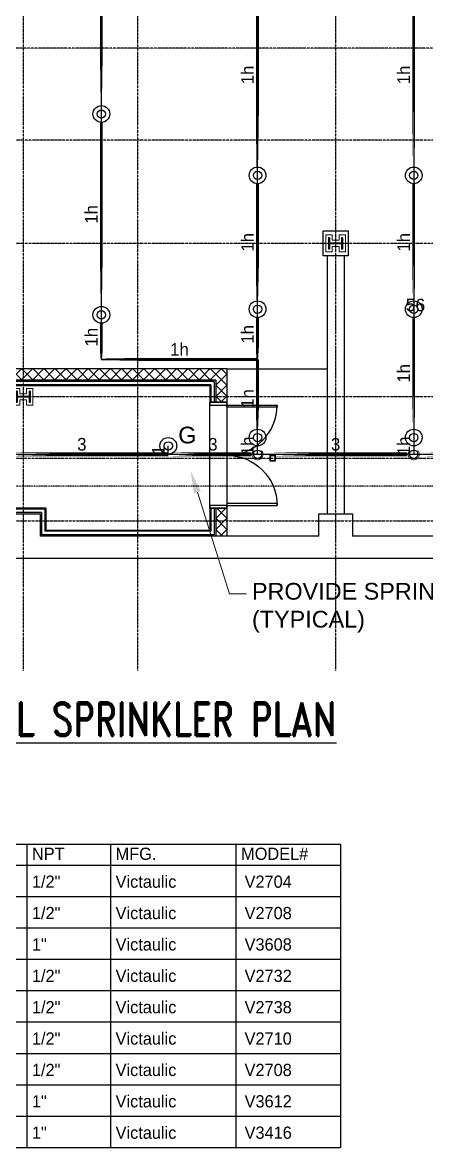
# Model space of a CAD drawing. Header units: inches. Extents: x -24247 to 247, y -491 to 2341.
# Drawn here: x -1685 to -1395, y -449 to 357 of the extents above; entities that cross this region are included whole.
import ezdxf
from ezdxf import colors
from ezdxf.entities.mleader import LeaderData, LeaderLine
from ezdxf.enums import TextEntityAlignment as Align
from ezdxf.math import Vec2, Vec3

# ---------------------------------------------------------------- set-up
doc = ezdxf.new("R2010")
doc.units = ezdxf.units.IN
doc.header["$LTSCALE"] = 0.3
doc.header["$MEASUREMENT"] = 0
doc.linetypes.add('CENTER2', pattern=[1.125, 0.75, -0.125, 0.125, -0.125])
doc.linetypes.add('HIDDEN', pattern=[0.375, 0.25, -0.125])
for name, color, linetype, lineweight in [('A-Anno-Text', 7, 'Continuous', 25), ('A-Detl-Hatch', 1, 'Continuous', 18), ('A-Detl-Wide', 2, 'Continuous', 35), ('G-ANNO-TEXT', 7, 'Continuous', 0), ('S-Detl-Hatch', 1, 'Continuous', 18)]:
    doc.layers.add(name, color=color, linetype=linetype, lineweight=lineweight)
for name, color, linetype in [('A-Door', 7, 'Continuous'), ('A-Door-Head', 8, 'Continuous'), ('A-Flor-Pfix', 7, 'Continuous'), ('A-Grid(SmallScale)', 11, 'CENTER2'), ('A-Site-Parking', 251, 'Continuous'), ('A-Site-Setback', 5, 'HIDDEN'), ('A-Wall-Full', 7, 'Continuous'), ('A-Wall-Hatch', 15, 'Continuous'), ('details', 7, 'Continuous'), ('HEADUP', 7, 'Continuous'), ('PIPEBL', 4, 'Continuous'), ('pipemn', 6, 'Continuous'), ('PIPESPC', 7, 'Continuous'), ('S-Foundation', 7, 'Continuous'), ('S-Structural Concrete', 4, 'Continuous'), ('S-Wall-CMU', 7, 'Continuous'), ('S-Wall-Hatch', 8, 'Continuous'), ('spk-piperise', 7, 'Continuous'), ('TIDYPIPE', 7, 'Continuous')]:
    doc.layers.add(name, color=color, linetype=linetype)
doc.styles.add('Arial', font='arial.ttf')
doc.styles.add('G1DIM', font='arial.ttf')
doc.styles.add('PDA1', font='ROMAND', dxfattribs={"width": 0.755})
doc.styles.add('PIPE', font='PIPE.SHX')

# ---------------------------------------------------------------- blocks, each defined once
blk = doc.blocks.new('*U19')
at = {"layer": 'A-Detl-Hatch'}
h = blk.add_hatch(dxfattribs=at)
h.set_pattern_fill('ANSI32', color=256, scale=6, style=0)
h.set_pattern_definition([(45, (0, -4.865), (-1.591, 1.591), []), (45, (1.0607, -4.865), (-1.591, 1.591), [])])
edge = h.paths.add_edge_path()
edge.add_line((3.98, -9.73), (3.98, -9.295))
edge.add_line((3.98, -9.295), (0.645, -9.295))
edge.add_arc((0.645, -8.795), 0.5, 180, 270, ccw=False)
edge.add_line((0.145, -8.795), (0.145, -0.935))
edge.add_arc((0.645, -0.935), 0.5, 90, 180, ccw=False)
edge.add_line((0.645, -0.435), (3.98, -0.435))
edge.add_line((3.98, -0.435), (3.98, 0))
edge.add_line((3.98, 0), (-3.98, 0))
edge.add_line((-3.98, 0), (-3.98, -0.435))
edge.add_line((-3.98, -0.435), (-0.645, -0.435))
edge.add_arc((-0.645, -0.935), 0.5, 0, 90, ccw=False)
edge.add_line((-0.145, -0.935), (-0.145, -8.795))
edge.add_arc((-0.645, -8.795), 0.5, -90, 0, ccw=False)
edge.add_line((-0.645, -9.295), (-3.98, -9.295))
edge.add_line((-3.98, -9.295), (-3.98, -9.73))
edge.add_line((-3.98, -9.73), (3.98, -9.73))
at = {"color": 0, "linetype": 'ByBlock'}
blk.add_lwpolyline([(3.98, -9.73), (3.98, -9.295), (0.645, -9.295, -0.4142136), (0.145, -8.795), (0.145, -0.935, -0.4142136), (0.645, -0.435), (3.98, -0.435), (3.98, 0), (-3.98, 0), (-3.98, -0.435), (-0.645, -0.435, -0.4142136), (-0.145, -0.935), (-0.145, -8.795, -0.4142136), (-0.645, -9.295), (-3.98, -9.295), (-3.98, -9.73)], format="xyb", close=True, dxfattribs=at)
blk = doc.blocks.new('W10X33')
at = {"layer": 'S-Detl-Hatch'}
blk.add_lwpolyline([(13773.78, -7310.28), (13773.78, -7305.84), (13769.95, -7305.84), (13769.95, -7300.98), (13773.78, -7300.98), (13773.78, -7296.55), (13761.82, -7296.55), (13761.82, -7300.98), (13765.66, -7300.98), (13765.66, -7305.84), (13761.82, -7305.84), (13761.82, -7310.28)], close=True, dxfattribs=at)
at = {"layer": 'A-Detl-Wide'}
blk.add_blockref('*U19', (13767.8, -7298.55), dxfattribs=at)
blk = doc.blocks.new('*U29')
at = {"layer": 'A-Detl-Hatch'}
h = blk.add_hatch(dxfattribs=at)
h.set_pattern_fill('ANSI32', color=256, scale=6, style=0)
h.set_pattern_definition([(45, (0, -4.96), (-1.591, 1.591), []), (45, (1.0607, -4.96), (-1.591, 1.591), [])])
edge = h.paths.add_edge_path()
edge.add_line((3.9925, -9.92), (3.9925, -9.39))
edge.add_line((3.9925, -9.39), (0.6575, -9.39))
edge.add_arc((0.6575, -8.89), 0.5, 180, 270, ccw=False)
edge.add_line((0.1575, -8.89), (0.1575, -1.03))
edge.add_arc((0.6575, -1.03), 0.5, 90, 180, ccw=False)
edge.add_line((0.6575, -0.53), (3.9925, -0.53))
edge.add_line((3.9925, -0.53), (3.9925, 0))
edge.add_line((3.9925, 0), (-3.9925, 0))
edge.add_line((-3.9925, 0), (-3.9925, -0.53))
edge.add_line((-3.9925, -0.53), (-0.6575, -0.53))
edge.add_arc((-0.6575, -1.03), 0.5, 0, 90, ccw=False)
edge.add_line((-0.1575, -1.03), (-0.1575, -8.89))
edge.add_arc((-0.6575, -8.89), 0.5, -90, 0, ccw=False)
edge.add_line((-0.6575, -9.39), (-3.9925, -9.39))
edge.add_line((-3.9925, -9.39), (-3.9925, -9.92))
edge.add_line((-3.9925, -9.92), (3.9925, -9.92))
at = {"color": 0, "linetype": 'ByBlock'}
blk.add_lwpolyline([(3.9925, -9.92), (3.9925, -9.39), (0.6575, -9.39, -0.41421356), (0.1575, -8.89), (0.1575, -1.03, -0.41421356), (0.6575, -0.53), (3.9925, -0.53), (3.9925, 0), (-3.9925, 0), (-3.9925, -0.53), (-0.6575, -0.53, -0.41421356), (-0.1575, -1.03), (-0.1575, -8.89, -0.41421356), (-0.6575, -9.39), (-3.9925, -9.39), (-3.9925, -9.92)], format="xyb", close=True, dxfattribs=at)
blk = doc.blocks.new('w10x39')
at = {"layer": 'S-Detl-Hatch'}
blk.add_lwpolyline([(13843.55, -7311.37), (13843.55, -7306.84), (13839.72, -7306.84), (13839.72, -7301.98), (13843.55, -7301.98), (13843.55, -7297.45), (13831.57, -7297.45), (13831.57, -7301.98), (13835.4, -7301.98), (13835.4, -7306.84), (13831.57, -7306.84), (13831.57, -7311.37)], close=True, dxfattribs=at)
at = {"layer": 'A-Detl-Wide'}
blk.add_blockref('*U29', (13837.56, -7299.45), dxfattribs=at)
blk = doc.blocks.new('Door 36in')
blk.add_lwpolyline([(0, 36), (1.5, 36), (1.5, 0), (0, 0)], close=True)
blk.add_arc((0, 0), 36, 0, 90)
blk = doc.blocks.new('SPRIG1')
for radius in [6, 3]:
    blk.add_circle((0, 0), radius)
blk = doc.blocks.new('rise')
blk.add_circle((0, 0), 3)
blk = doc.blocks.new('PIPESPC')
at = {"layer": 'PIPESPC', "style": 'PIPE', "width": 0.9}
blk.add_attdef('SIZE', text='', height=9, dxfattribs=at).set_placement((0, 4.02), align=Align.CENTER)
at = {"layer": 'PIPESPC', "style": 'PIPE', "flags": 1}
blk.add_attdef('SCHED', (25.3, 3.89), '', height=9, dxfattribs=at)
blk = doc.blocks.new('TIDYRUN')
at = {"const_width": 0.5}
blk.add_lwpolyline([(-2.83, 2.83, -2.414214), (-2.83, -2.83, -1.737895)], format="xyb", dxfattribs=at)

msp = doc.modelspace()

# ---------------------------------------------------------------- hatches: boundary and pattern name
at = {"layer": 'S-Wall-Hatch'}
h = msp.add_hatch(dxfattribs=at)
h.set_pattern_fill('ANSI37', color=256, scale=45, style=0)
h.set_pattern_definition([(45, (315.5006, 9197.75), (-3.9774756, 3.9774756), []), (135, (315.5006, 9197.75), (-3.9774756, -3.9774756), [])])
h.paths.add_polyline_path([(-2130, 101), (-1546, 101), (-1546, 85), (-1538, 85), (-1538, 109), (-2138, 109), (-2138, 25), (-2130, 25)])
h.paths.add_polyline_path([(-2130, 25), (-2138, 25), (-2138, 5), (-2130, 5)])
h.paths.add_polyline_path([(-1538, 9), (-1546, 9), (-1546, -11), (-1538, -11)])

# ---------------------------------------------------------------- linework, layer by layer
at = {"layer": 'A-Door'}
for points in [[(-1538, 85), (-1550.13, 85), (-1550.13, 83), (-1538, 83)], [(-1538, 11), (-1550.13, 11), (-1550.13, 9), (-1538, 9)]]:
    msp.add_lwpolyline(points, close=True, dxfattribs=at)
at = {"layer": 'A-Door-Head'}
msp.add_lwpolyline([(-1550.13, 85), (-1538, 85), (-1538, 9), (-1550.13, 9)], close=True, dxfattribs=at)
at = {"layer": 'A-Flor-Pfix'}
msp.add_lwpolyline([(-1507.15, 47), (-1507.15, 43), (-1503.15, 43), (-1503.15, 47)], close=True, dxfattribs=at)
msp.add_circle((-1505.15, 45), 2, dxfattribs=at)
at = {"layer": 'A-Grid(SmallScale)'}
for p, q in [((-1684, 1771.74), (-1684, -107.53)), ((-1602, 1771.74), (-1602, -107.53)), ((-1460, 1771.74), (-1460, -107.53)), ((226, 339), (-3565.19, 339)), ((228, 273), (-3580, 273)), ((228, 199), (-3580, 199)), ((228, 89), (-3580, 89)), ((-3580, 45), (228, 45)), ((-3580, 0), (228, 0))]:
    msp.add_line(p, q, dxfattribs=at)
at = {"layer": 'A-Site-Parking'}
for p, q in [((-1466, 190), (-1466, 5)), ((-1454, 190), (-1454, 5)), ((-1538, 109), (-1466, 109)), ((-1538, 83), (-1538, 11))]:
    msp.add_line(p, q, dxfattribs=at)
at = {"layer": 'A-Site-Setback'}
msp.add_lwpolyline([(-3368, 1467.95), (-92.22, 857.37, 0.002374), (40, 833.37), (40, 25), (-2900, 25, 0.00067), (-2984.09, 24.89, 0.001041), (-3368, 23.49), (-3368, 827.74), (-3368, 1467.95)], format="xyb", dxfattribs=at)
at = {"layer": 'A-Wall-Full'}
for p, q in [((-1550.13, 96.88), (-2125.88, 96.88)), ((-1550.13, 96.88), (-1550.13, 85)), ((-1667.88, 9.12), (-1700.13, 9.12)), ((-1667.88, 9.12), (-1667.88, -6.88)), ((-1550.13, 9), (-1550.13, -6.88)), ((-1550.13, -6.88), (-1667.88, -6.88))]:
    msp.add_line(p, q, dxfattribs=at)
at = {"layer": 'A-Wall-Hatch'}
for p, q in [((-1547, 100), (-2129, 100)), ((-1549.5, 97.5), (-2126.5, 97.5)), ((-1549.5, 97.5), (-1549.5, 85)), ((-1547, 100), (-1547, 85)), ((-1668.5, 8.5), (-1699.5, 8.5)), ((-1668.5, 8.5), (-1668.5, -7.5)), ((-1549.5, 9), (-1549.5, -7.5)), ((-1547, 9), (-1547, -10)), ((-1671, 6), (-1697, 6)), ((-1671, 6), (-1671, -10)), ((-1549.5, -7.5), (-1668.5, -7.5)), ((-1547, -10), (-1671, -10))]:
    msp.add_line(p, q, dxfattribs=at)
at = {"layer": 'details'}
for p, q in [((-2041.53, -231.83), (-1621.53, -231.83)), ((-1681.53, -231.83), (-1681.53, -246.83)), ((-1621.53, -231.83), (-1456.53, -231.83)), ((-1621.53, -231.83), (-1621.53, -246.83)), ((-1621.53, -231.83), (-1621.53, -246.83)), ((-1531.53, -231.83), (-1531.53, -246.83)), ((-1456.53, -231.83), (-1456.53, -246.83)), ((-2041.53, -246.83), (-1621.53, -246.83)), ((-1681.53, -246.83), (-1681.53, -269.33)), ((-1621.53, -246.83), (-1456.53, -246.83)), ((-1621.53, -246.83), (-1621.53, -269.33)), ((-1621.53, -246.83), (-1621.53, -269.33)), ((-1531.53, -246.83), (-1531.53, -269.33)), ((-1456.53, -246.83), (-1456.53, -269.33)), ((-2041.53, -269.33), (-1621.53, -269.33)), ((-1681.53, -269.33), (-1681.53, -291.83)), ((-1621.53, -269.33), (-1456.53, -269.33)), ((-1621.53, -269.33), (-1621.53, -291.83)), ((-1621.53, -269.33), (-1621.53, -291.83)), ((-1531.53, -269.33), (-1531.53, -291.83)), ((-1456.53, -269.33), (-1456.53, -291.83)), ((-2041.53, -291.83), (-1621.53, -291.83)), ((-1681.53, -291.83), (-1681.53, -314.33)), ((-1621.53, -291.83), (-1456.53, -291.83)), ((-1621.53, -291.83), (-1621.53, -314.33)), ((-1621.53, -291.83), (-1621.53, -314.33)), ((-1531.53, -291.83), (-1531.53, -314.33)), ((-1456.53, -291.83), (-1456.53, -314.33)), ((-2041.53, -314.33), (-1621.53, -314.33)), ((-1681.53, -314.33), (-1681.53, -336.83)), ((-1621.53, -314.33), (-1456.53, -314.33)), ((-1621.53, -314.33), (-1621.53, -336.83)), ((-1621.53, -314.33), (-1621.53, -336.83)), ((-1531.53, -314.33), (-1531.53, -336.83)), ((-1456.53, -314.33), (-1456.53, -336.83)), ((-2041.53, -336.83), (-1621.53, -336.83)), ((-1681.53, -336.83), (-1681.53, -359.33)), ((-1621.53, -336.83), (-1456.53, -336.83)), ((-1621.53, -336.83), (-1621.53, -359.33)), ((-1621.53, -336.83), (-1621.53, -359.33)), ((-1531.53, -336.83), (-1531.53, -359.33)), ((-1456.53, -336.83), (-1456.53, -359.33)), ((-2041.53, -359.33), (-1621.53, -359.33)), ((-1681.53, -359.33), (-1681.53, -381.83)), ((-1621.53, -359.33), (-1456.53, -359.33)), ((-1621.53, -359.33), (-1621.53, -381.83)), ((-1621.53, -359.33), (-1621.53, -381.83)), ((-1531.53, -359.33), (-1531.53, -381.83)), ((-1456.53, -359.33), (-1456.53, -381.83)), ((-2041.53, -381.83), (-1621.53, -381.83)), ((-1681.53, -381.83), (-1681.53, -404.33)), ((-1621.53, -381.83), (-1456.53, -381.83)), ((-1621.53, -381.83), (-1621.53, -404.33)), ((-1621.53, -381.83), (-1621.53, -404.33)), ((-1531.53, -381.83), (-1531.53, -404.33)), ((-1456.53, -381.83), (-1456.53, -404.33)), ((-2041.53, -404.33), (-1621.53, -404.33)), ((-1681.53, -404.33), (-1681.53, -426.83)), ((-1621.53, -404.33), (-1456.53, -404.33)), ((-1621.53, -404.33), (-1621.53, -426.83)), ((-1621.53, -404.33), (-1621.53, -426.83)), ((-1531.53, -404.33), (-1531.53, -426.83)), ((-1456.53, -404.33), (-1456.53, -426.83)), ((-2041.53, -426.83), (-1621.53, -426.83)), ((-1681.53, -426.83), (-1681.53, -449.33)), ((-1621.53, -426.83), (-1456.53, -426.83)), ((-1621.53, -426.83), (-1621.53, -449.33)), ((-1621.53, -426.83), (-1621.53, -449.33)), ((-1531.53, -426.83), (-1531.53, -449.33)), ((-1456.53, -426.83), (-1456.53, -449.33)), ((-2041.53, -449.33), (-1621.53, -449.33)), ((-1621.53, -449.33), (-1456.53, -449.33))]:
    msp.add_line(p, q, dxfattribs=at)
at = {"layer": 'PIPEBL', "color": 1}
for p, q in [((-1628, 291.74), (-1628, 435.74)), ((-1516, 247.74), (-1516, 391.74)), ((-1404, 391.74), (-1404, 247.74)), ((-1628, 147.74), (-1628, 291.74)), ((-1516, 151.74), (-1516, 247.74)), ((-1404, 247.74), (-1404, 151.74)), ((-1628, 115.74), (-1628, 147.74)), ((-1516, 115.74), (-1516, 151.74)), ((-1404, 151.74), (-1404, 59.74)), ((-1516, 115.74), (-1628, 115.74)), ((-1516, 59.74), (-1516, 115.74)), ((-1516, 47.74), (-1516, 59.74)), ((-1404, 59.74), (-1404, 47.74)), ((-1580, 47.74), (-1580, 53.74))]:
    msp.add_line(p, q, dxfattribs=at)
at = {"layer": 'pipemn', "color": 1}
for p, q in [((-1704, 47.74), (-1580, 47.74)), ((-1580, 47.74), (-1516, 47.74)), ((-1516, 47.74), (-1404, 47.74)), ((-1404, 47.74), (-1292, 47.74))]:
    msp.add_line(p, q, dxfattribs=at)
at = {"layer": 'S-Foundation'}
for p, q in [((-1472, -11), (-1672, -11)), ((-1024, -11), (-1448, -11)), ((15.5, -27), (-3363.5, -27))]:
    msp.add_line(p, q, dxfattribs=at)
for points in [[(-1696, -11), (-1696, 5), (-1672, 5), (-1672, -11)], [(-1472, -11), (-1472, 5), (-1448, 5), (-1448, -11)]]:
    msp.add_lwpolyline(points, dxfattribs=at)
at = {"layer": 'S-Structural Concrete'}
msp.add_lwpolyline([(-1469, 208), (-1451, 208), (-1451, 190), (-1469, 190)], close=True, dxfattribs=at)
at = {"layer": 'S-Wall-CMU'}
for p, q in [((-1538, 109), (-2138, 109)), ((-1538, 109), (-1538, 85)), ((-1546, 101), (-2130, 101)), ((-1546, 101), (-1546, 85)), ((-1550.13, 85), (-1538, 85)), ((-1550.13, 9), (-1538, 9)), ((-1546, 9), (-1546, -11)), ((-1538, 9), (-1538, -11))]:
    msp.add_line(p, q, dxfattribs=at)
at = {"layer": 'TIDYPIPE', "color": 7}
for points, const_width in [([(-1628, 297.74), (-1628, 429.74)], 2), ([(-1516, 253.74), (-1516, 385.74)], 2), ([(-1404, 253.74), (-1404, 385.74)], 2), ([(-1628, 153.74), (-1628, 285.74)], 2), ([(-1516, 157.74), (-1516, 241.74)], 2), ([(-1404, 157.74), (-1404, 241.74)], 2), ([(-1516, 115.74), (-1516, 145.74)], 2), ([(-1404, 65.74), (-1404, 145.74)], 2), ([(-1628, 114.74), (-1628, 141.74)], 2), ([(-1629, 115.74), (-1516, 115.74)], 2), ([(-1516, 65.74), (-1516, 115.74)], 2), ([(-1704, 47.74), (-1580, 47.74)], 3), ([(-1580, 47.74), (-1520.5, 47.74)], 3), ([(-1511.5, 47.74), (-1408.5, 47.74)], 3), ([(-1399.5, 47.74), (-1296.5, 47.74)], 3)]:
    msp.add_lwpolyline(points, close=True, dxfattribs=dict(at, const_width=const_width))

# ---------------------------------------------------------------- block references
at = {"rotation": 90}
for name, p in [('w10x39', (-8764.41, -13638.56)), ('W10X33', (-8987.41, -13678.8))]:
    msp.add_blockref(name, p, dxfattribs=at)
at = {"layer": 'A-Door', "rotation": 270}
msp.add_blockref('Door 36in', (-1538, 83), dxfattribs=at)
at = {"layer": 'A-Door', "xscale": -1, "rotation": 270}
msp.add_blockref('Door 36in', (-1538, 11), dxfattribs=at)
at = {"layer": 'HEADUP'}
for p in [(-1628, 291.74), (-1516, 247.74), (-1404, 247.74), (-1628, 147.74), (-1516, 151.74), (-1404, 151.74), (-1516, 59.74), (-1404, 59.74), (-1580, 53.74)]:
    msp.add_blockref('SPRIG1', p, dxfattribs=at)
at = {"layer": 'PIPESPC'}
ref = msp.add_blockref('PIPESPC', (-1516, 319.74), dxfattribs=dict(at, rotation=90))
ref.add_attrib('SIZE', '1h', dxfattribs={"color": 0, "height": 9, "rotation": 90, "style": 'PIPE'}).set_placement((-1516, 319.74), align=Align.BOTTOM_CENTER)
ref = msp.add_blockref('PIPESPC', (-1404, 319.74), dxfattribs=dict(at, rotation=90))
ref.add_attrib('SIZE', '1h', dxfattribs={"color": 0, "height": 9, "rotation": 90, "style": 'PIPE'}).set_placement((-1404, 319.74), align=Align.BOTTOM_CENTER)
ref = msp.add_blockref('PIPESPC', (-1628, 219.74), dxfattribs=dict(at, rotation=90))
ref.add_attrib('SIZE', '1h', dxfattribs={"color": 0, "height": 9, "rotation": 90, "style": 'PIPE'}).set_placement((-1628, 219.74), align=Align.BOTTOM_CENTER)
ref = msp.add_blockref('PIPESPC', (-1516, 199.74), dxfattribs=dict(at, rotation=90))
ref.add_attrib('SIZE', '1h', dxfattribs={"color": 0, "height": 9, "rotation": 90, "style": 'PIPE'}).set_placement((-1516, 199.74), align=Align.BOTTOM_CENTER)
ref = msp.add_blockref('PIPESPC', (-1404, 199.74), dxfattribs=dict(at, rotation=90))
ref.add_attrib('SIZE', '1h', dxfattribs={"color": 0, "height": 9, "rotation": 90, "style": 'PIPE'}).set_placement((-1404, 199.74), align=Align.BOTTOM_CENTER)
ref = msp.add_blockref('PIPESPC', (-1628, 131.74), dxfattribs=dict(at, rotation=90))
ref.add_attrib('SIZE', '1h', dxfattribs={"color": 0, "height": 9, "rotation": 90, "style": 'PIPE'}).set_placement((-1628, 131.74), align=Align.BOTTOM_CENTER)
ref = msp.add_blockref('PIPESPC', (-1516, 133.74), dxfattribs=dict(at, rotation=90))
ref.add_attrib('SIZE', '1h', dxfattribs={"color": 0, "height": 9, "rotation": 90, "style": 'PIPE'}).set_placement((-1516, 133.74), align=Align.BOTTOM_CENTER)
ref = msp.add_blockref('PIPESPC', (-1572, 115.74), dxfattribs=at)
ref.add_attrib('SIZE', '1h', dxfattribs={"color": 0, "height": 9, "style": 'PIPE'}).set_placement((-1572, 115.74), align=Align.BOTTOM_CENTER)
ref = msp.add_blockref('PIPESPC', (-1404, 105.74), dxfattribs=dict(at, rotation=90))
ref.add_attrib('SIZE', '1h', dxfattribs={"color": 0, "height": 9, "rotation": 90, "style": 'PIPE'}).set_placement((-1404, 105.74), align=Align.BOTTOM_CENTER)
ref = msp.add_blockref('PIPESPC', (-1516, 87.74), dxfattribs=dict(at, rotation=90))
ref.add_attrib('SIZE', '1h', dxfattribs={"color": 0, "height": 9, "rotation": 90, "style": 'PIPE'}).set_placement((-1516, 87.74), align=Align.BOTTOM_CENTER)
ref = msp.add_blockref('PIPESPC', (-1642, 47.74), dxfattribs=at)
ref.add_attrib('SIZE', '3', dxfattribs={"color": 0, "height": 9, "style": 'PIPE'}).set_placement((-1642, 47.74), align=Align.BOTTOM_CENTER)
ref = msp.add_blockref('PIPESPC', (-1548, 47.74), dxfattribs=at)
ref.add_attrib('SIZE', '3', dxfattribs={"color": 0, "height": 9, "style": 'PIPE'}).set_placement((-1548, 47.74), align=Align.BOTTOM_CENTER)
ref = msp.add_blockref('PIPESPC', (-1516, 53.74), dxfattribs=dict(at, rotation=90))
ref.add_attrib('SIZE', '1h', dxfattribs={"color": 0, "height": 9, "rotation": 90, "style": 'PIPE'}).set_placement((-1516, 53.74), align=Align.BOTTOM_CENTER)
ref = msp.add_blockref('PIPESPC', (-1460, 47.74), dxfattribs=at)
ref.add_attrib('SIZE', '3', dxfattribs={"color": 0, "height": 9, "style": 'PIPE'}).set_placement((-1460, 47.74), align=Align.BOTTOM_CENTER)
ref = msp.add_blockref('PIPESPC', (-1404, 53.74), dxfattribs=dict(at, rotation=90))
ref.add_attrib('SIZE', '1h', dxfattribs={"color": 0, "height": 9, "rotation": 90, "style": 'PIPE'}).set_placement((-1404, 53.74), align=Align.BOTTOM_CENTER)
ref = msp.add_blockref('PIPESPC', (-1580, 50.74), dxfattribs=dict(at, rotation=90))
ref.add_attrib('SIZE', '1', dxfattribs={"color": 0, "height": 9, "rotation": 90, "style": 'PIPE'}).set_placement((-1580, 50.74), align=Align.BOTTOM_CENTER)
at = {"layer": 'spk-piperise', "rotation": 180.0000000000555}
for p in [(-1516, 47.74), (-1404, 47.74)]:
    msp.add_blockref('rise', p, dxfattribs=at)
at = {"layer": 'TIDYPIPE'}
for p, rotation in [((-1516, 47.74), 269.9999999999989), ((-1404, 47.74), 270)]:
    msp.add_blockref('TIDYRUN', p, dxfattribs=dict(at, rotation=rotation))

# ---------------------------------------------------------------- texts
at = {"layer": 'A-Anno-Text', "color": 2, "insert": (-1402.76, 154.73), "char_height": 9, "width": 19.7484, "attachment_point": 5, "style": 'G1DIM'}
msp.add_mtext('56', dxfattribs=at)
at = {"layer": 'details'}
for s, p in [('NPT', (-1677.78, -243.08)), ('MFG.', (-1617.78, -243.08)), ('MODEL#', (-1527.78, -243.08)), ('1/2"', (-1677.78, -263.08)), ('Victaulic', (-1617.78, -263.08)), ('V2704', (-1525.28, -263.08)), ('1/2"', (-1677.78, -285.58)), ('Victaulic', (-1617.78, -285.58)), ('V2708', (-1525.28, -285.58)), ('1"', (-1677.78, -308.08)), ('Victaulic', (-1617.78, -308.08)), ('V3608', (-1525.28, -308.08)), ('1/2"', (-1677.78, -330.58)), ('Victaulic', (-1617.78, -330.58)), ('V2732', (-1525.28, -330.58)), ('1/2"', (-1677.78, -353.08)), ('Victaulic', (-1617.78, -353.08)), ('V2738', (-1525.28, -353.08)), ('1/2"', (-1677.78, -375.58)), ('Victaulic', (-1617.78, -375.58)), ('V2710', (-1525.28, -375.58)), ('1/2"', (-1677.78, -398.08)), ('Victaulic', (-1617.78, -398.08)), ('V2708', (-1525.28, -398.08)), ('Victaulic', (-1617.78, -420.58)), ('1"', (-1677.78, -420.58)), ('V3612', (-1525.28, -420.58)), ('1"', (-1677.78, -443.08)), ('Victaulic', (-1617.78, -443.08)), ('V3416', (-1525.28, -443.08))]:
    msp.add_text(s, height=8.75, dxfattribs=at).set_placement(p)
at = {"layer": 'details', "insert": (-2112.46, -130.25), "char_height": 0.2, "attachment_point": 1, "style": 'PDA1'}
msp.add_mtext_dynamic_manual_height_columns('{\\H120x;\\LBASEMENT/PARKING GARAGE LEVEL SPRINKLER PLAN\\P\\H0.5x;\\lSCALE: 3/32" = 1\'-0"}', width=885.9041, gutter_width=1, heights=[0], dxfattribs=at)
at = {"layer": 'G-ANNO-TEXT', "style": 'Arial'}
msp.add_text('G', height=12, dxfattribs=at).set_placement((-1572.89, 55.54))

# ---------------------------------------------------------------- leaders
at = {"layer": 'G-ANNO-TEXT'}
ml = msp.add_multileader_mtext('Standard', dxfattribs=at)
ml.set_content('PROVIDE SPRINKLER GUARD\\P(TYPICAL)  ', color=256, style='Arial')
ml.set_leader_properties(color=256, linetype='ByLayer', lineweight=-1)
ml.build(insert=Vec2(0, 0))
ml.multileader.update_dxf_attribs({"has_dogleg": 0, "dogleg_length": 0.125, "arrow_head_size": 16, "scale": 128})
ctx = ml.context
ctx.base_point, ctx.scale, ctx.char_height, ctx.arrow_head_size, ctx.landing_gap_size, ctx.plane_origin = Vec3(-1524, -52.26), 128, 12, 16, 4, Vec3(-1564, 35.74)
notes = []
notes.append((ctx, [(0, (1, 1, 0), (-1540, -52.26), (1, 0), 16, [(0, [(-1564, 35.74), (-1536, -52.26)], 0, [])])]))
ctx.mtext.insert, ctx.mtext.flow_direction = Vec3(-1520, -44.49), 5
for ctx, leaders in notes:
    for number, flags, end, landing, length, lines in leaders:
        leader = LeaderData()
        leader.index, (leader.has_last_leader_line, leader.has_dogleg_vector, leader.attachment_direction) = number, flags
        leader.last_leader_point, leader.dogleg_vector, leader.dogleg_length = Vec3(end), Vec3(landing), length
        for number, points, colour, breaks in lines:
            line = LeaderLine()
            line.index, line.vertices, line.color, line.breaks = number, Vec3.list(points), colors.encode_raw_color(colour), breaks
            leader.lines.append(line)
        ctx.leaders.append(leader)

doc.saveas('drawing.dxf')
